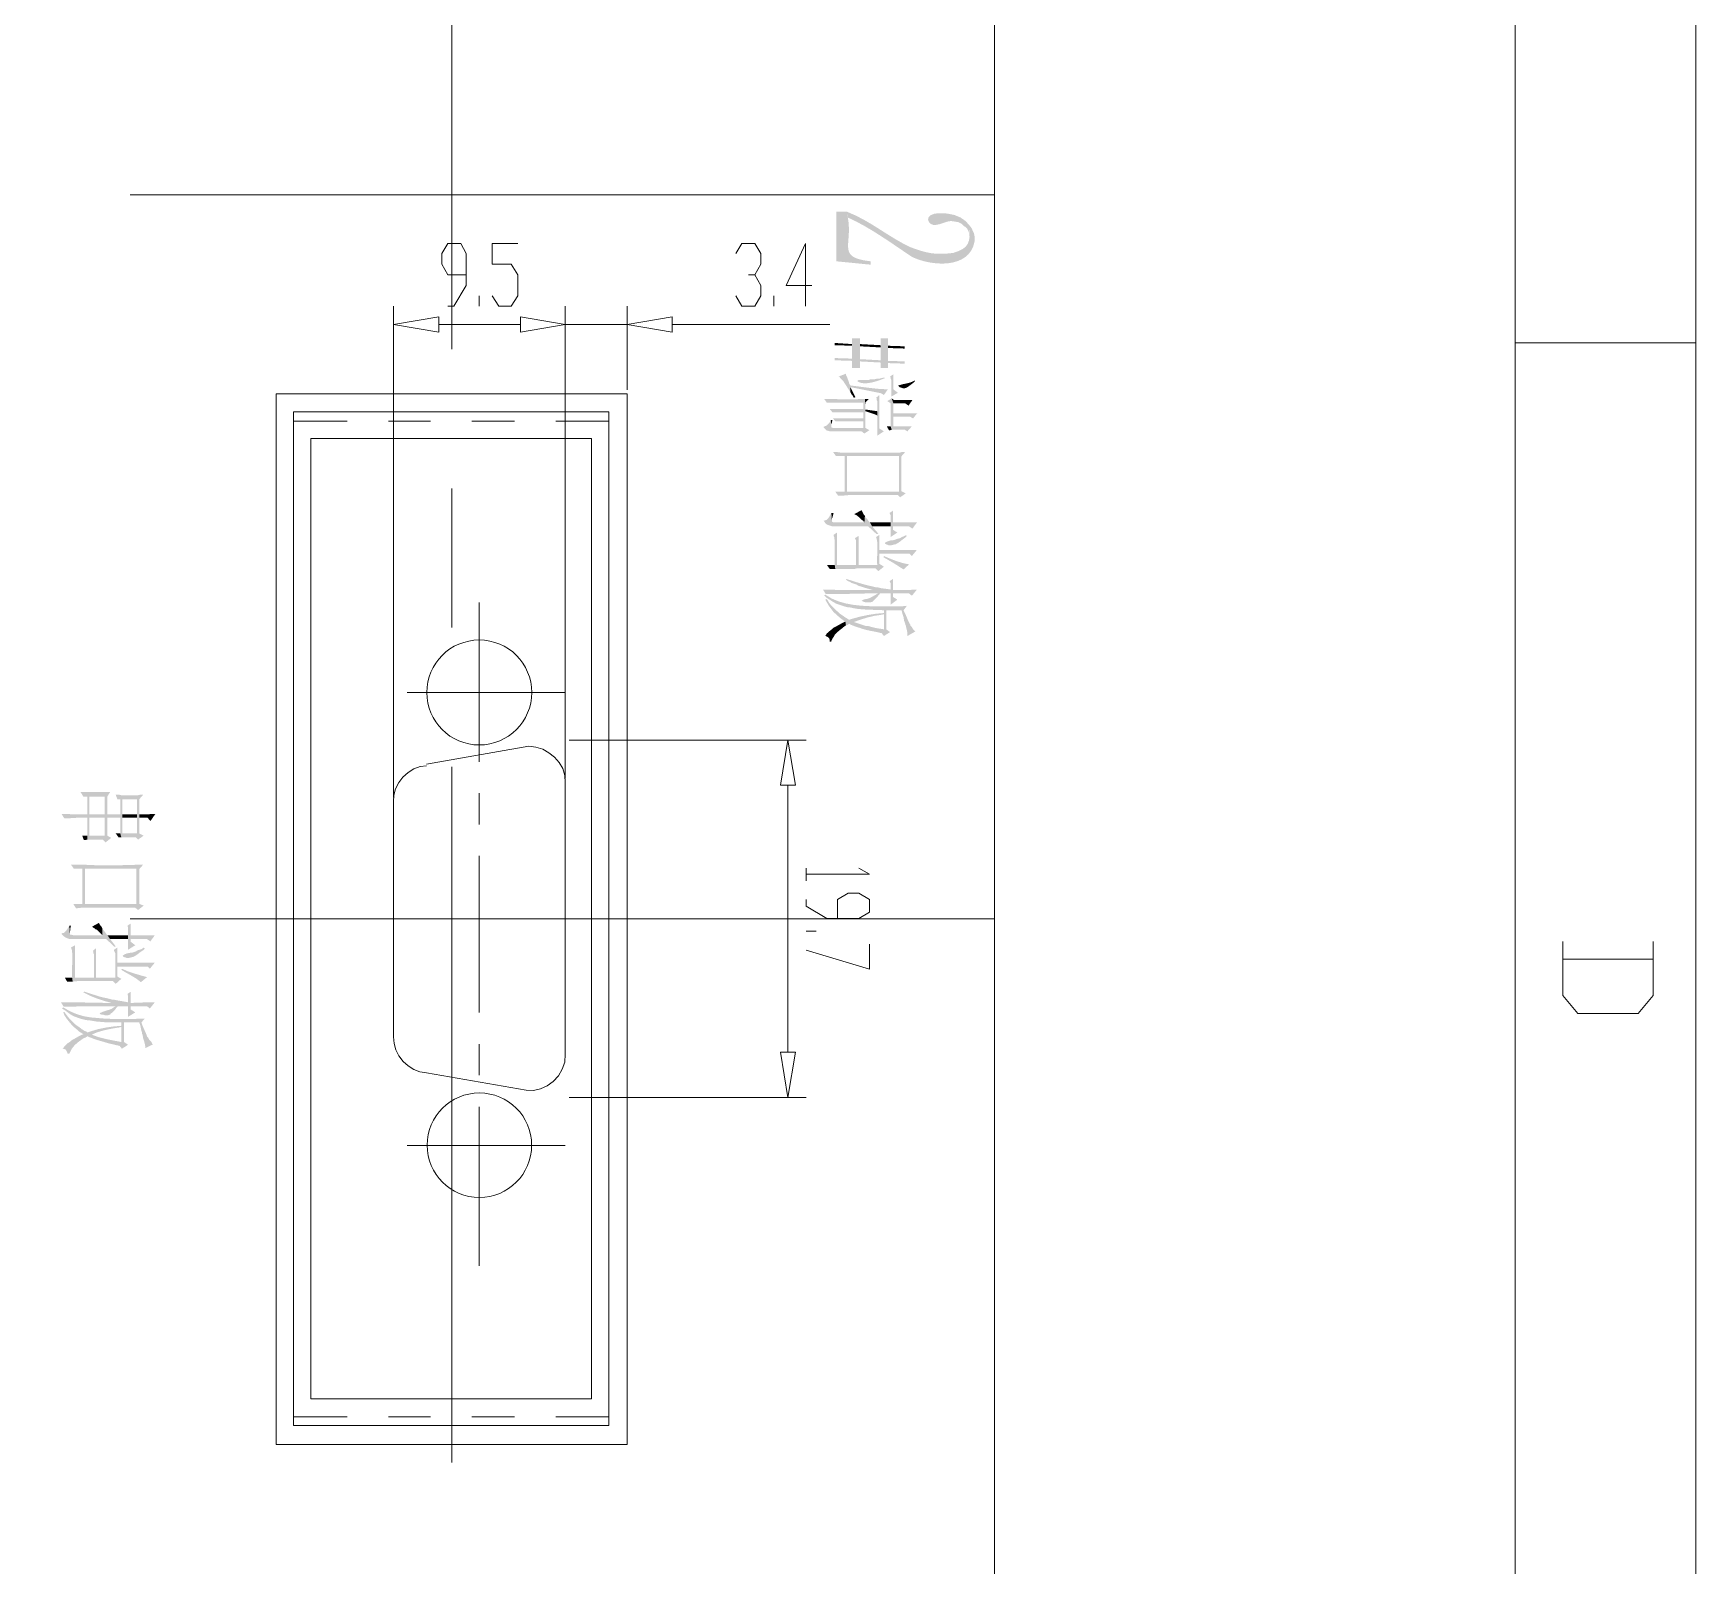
# Model space of a CAD drawing. Header units: millimetres. Extents: x 0 to 204, y 0 to 288.
# Drawn here: x 140.6 to 203.6, y 145.7 to 203.7 of the extents above; entities that cross this region are included whole.
import ezdxf

# ---------------------------------------------------------------- set-up
doc = ezdxf.new("R2010")
doc.units = ezdxf.units.MM

msp = doc.modelspace()

# ---------------------------------------------------------------- hatches: boundary and pattern name
h = msp.add_hatch(color=0)
h.dxf.hatch_style = 2
h.paths.add_polyline_path([(172.339, 194.923833), (172.339, 195.050833), (172.103017, 195.084419), (171.91405, 195.126903), (171.767142, 195.178783), (171.657334, 195.240556), (171.579669, 195.31272), (171.529189, 195.395774), (171.500936, 195.490213), (171.489952, 195.596536), (171.49128, 195.715242), (171.499961, 195.846826), (171.511038, 195.991788), (171.519552, 196.150624), (171.520547, 196.323832), (171.509064, 196.51191), (171.480145, 196.715356), (171.428833, 196.934667), (171.047833, 196.934667), (171.047833, 195.050833)])
h = msp.add_hatch(color=0)
h.dxf.hatch_style = 2
h.paths.add_polyline_path([(176.276, 195.918667), (176.276, 196.003333), (176.254833, 196.109167), (176.2125, 196.193833), (176.170167, 196.299667), (176.106667, 196.384333), (176.102113, 196.170792), (176.091536, 195.991179), (176.067258, 195.840894), (176.021603, 195.715334), (175.946893, 195.6099), (175.835452, 195.519989), (175.679602, 195.441001), (175.471667, 195.368333), (175.233484, 195.34412), (175.022669, 195.333838), (174.830838, 195.337762), (174.649606, 195.356162), (174.470591, 195.389314), (174.285407, 195.437489), (174.085672, 195.50096), (173.863, 195.58), (173.553433, 195.734488), (173.254558, 195.905272), (172.961784, 196.086326), (172.670523, 196.271621), (172.376186, 196.45513), (172.074185, 196.630826), (171.75993, 196.792681), (171.428833, 196.934667), (171.492333, 196.701833), (171.79665, 196.557096), (172.105406, 196.390402), (172.415998, 196.206949), (172.725821, 196.011932), (173.03227, 195.810549), (173.332742, 195.607996), (173.624631, 195.40947), (173.905333, 195.220167), (174.048845, 195.15636), (174.20663, 195.099465), (174.375761, 195.050843), (174.553314, 195.011857), (174.736364, 194.98387), (174.921984, 194.968244), (175.10725, 194.966343), (175.289236, 194.979528), (175.465017, 195.009163), (175.631667, 195.056611), (175.786261, 195.123233), (175.925874, 195.210394), (176.047579, 195.319454), (176.148452, 195.451778), (176.225568, 195.608728), (176.276, 195.791667)])
h = msp.add_hatch(color=0)
h.dxf.hatch_style = 2
h.paths.add_polyline_path([(176.106667, 196.384333), (175.943998, 196.570451), (175.746701, 196.708845), (175.523012, 196.801399), (175.281167, 196.85), (175.133, 196.871167), (174.900167, 196.871167), (174.752, 196.85), (174.646167, 196.807667), (174.625, 196.807667), (174.540333, 196.723), (174.519167, 196.638333), (174.540333, 196.553667), (174.616837, 196.467268), (174.712164, 196.429279), (174.821091, 196.428217), (174.938399, 196.452596), (175.058865, 196.490931), (175.177268, 196.531739), (175.288387, 196.563535), (175.387, 196.574833), (175.535167, 196.553667), (175.662167, 196.5325), (175.789167, 196.469), (175.873833, 196.384333), (175.916167, 196.363167), (176.000833, 196.2785), (176.043167, 196.193833), (176.0855, 196.088), (176.0855, 195.982167)])
h = msp.add_hatch(color=0)
h.dxf.hatch_style = 2
h.paths.add_polyline_path([(173.630167, 191.177333), (173.630167, 191.262), (172.995167, 191.283167), (172.995167, 192.129833), (172.72, 192.129833), (172.72, 191.304333), (171.936833, 191.346667), (171.936833, 192.129833), (171.6405, 192.129833), (171.6405, 191.367833), (170.984333, 191.389), (170.984333, 191.304333), (171.6405, 191.283167), (171.6405, 191.008), (171.936833, 191.008), (171.936833, 191.262), (172.72, 191.219667), (172.72, 191.008), (172.995167, 191.008), (172.995167, 191.1985)])
h = msp.add_hatch(color=0)
h.dxf.hatch_style = 2
h.paths.add_polyline_path([(171.6405, 191.918167), (170.984333, 191.9605), (170.984333, 191.875833), (171.6405, 191.854667), (171.6405, 191.367833)])
h = msp.add_hatch(color=0)
h.dxf.hatch_style = 2
h.paths.add_polyline_path([(172.72, 191.875833), (171.936833, 191.918167), (171.936833, 191.8335), (172.72, 191.791167), (172.72, 191.304333)])
h = msp.add_hatch(color=0)
h.dxf.hatch_style = 2
h.paths.add_polyline_path([(173.630167, 191.748833), (173.630167, 191.8335), (172.995167, 191.854667), (172.995167, 191.77)])
h = msp.add_hatch(color=0)
h.dxf.hatch_style = 2
h.paths.add_polyline_path([(172.995167, 190.203667), (172.643701, 190.222998), (172.285025, 190.260949), (171.926878, 190.307301), (171.577, 190.351833), (171.534667, 190.415333), (171.5135, 190.5), (171.492333, 190.5635), (171.471167, 190.605833), (171.45, 190.669333), (171.407667, 190.754), (171.407667, 190.796333), (171.1325, 190.6905), (171.174833, 190.669333), (171.196, 190.627), (171.323, 190.5), (171.344167, 190.457667), (171.577, 190.097833), (171.577, 190.288333), (172.741167, 190.0555), (172.847, 189.992)])
h = msp.add_hatch(color=0)
h.dxf.hatch_style = 2
h.paths.add_polyline_path([(173.376167, 190.076667), (173.206833, 190.203667), (173.206833, 190.775167), (173.079833, 190.6905), (173.101, 190.648167), (173.101, 190.605833), (173.122167, 190.5635), (173.122167, 189.9285)])
h = msp.add_hatch(color=0)
h.dxf.hatch_style = 2
h.paths.add_polyline_path([(171.7675, 189.907333), (171.577, 190.288333), (171.577, 190.097833), (171.619333, 190.013167), (171.661667, 189.970833), (171.682833, 189.9285), (171.704, 189.886167)])
h = msp.add_hatch(color=0)
h.dxf.hatch_style = 2
h.paths.add_polyline_path([(172.889333, 190.627), (172.868167, 190.648167), (172.825833, 190.648167), (172.6565, 190.605833), (172.571833, 190.605833), (172.487167, 190.584667), (172.339, 190.584667), (172.2755, 190.5635), (171.915667, 190.5635), (171.852167, 190.542333), (171.852167, 190.5), (171.957915, 190.454614), (172.077178, 190.435028), (172.205478, 190.436717), (172.338339, 190.455153), (172.471281, 190.48581), (172.59983, 190.52416), (172.719506, 190.565677), (172.825833, 190.605833)])
h = msp.add_hatch(color=0)
h.dxf.hatch_style = 2
h.paths.add_polyline_path([(174.032333, 190.521167), (174.011167, 190.542333), (173.864356, 190.469953), (173.709542, 190.428959), (173.552082, 190.397027), (173.397333, 190.351833), (173.397333, 190.330667), (173.439667, 190.288333), (173.566667, 190.246), (173.630167, 190.246), (173.693667, 190.267167), (173.714997, 190.274947), (173.747427, 190.294551), (173.787273, 190.322357), (173.830853, 190.354744), (173.874483, 190.38809), (173.914478, 190.418773), (173.947156, 190.443172), (173.968833, 190.457667)])
h = msp.add_hatch(color=0)
h.dxf.hatch_style = 2
h.paths.add_polyline_path([(172.296667, 188.6585), (172.1485, 188.743167), (172.1485, 189.378167), (172.127333, 189.843833), (171.722389, 189.827264), (171.350252, 189.827165), (170.980365, 189.8354), (170.582167, 189.843833), (170.688, 189.695667), (172.063833, 189.695667), (172.063833, 189.103), (172.106167, 188.5315)])
h = msp.add_hatch(color=0)
h.dxf.hatch_style = 2
h.paths.add_polyline_path([(172.063833, 189.335833), (172.063833, 189.462833), (170.793833, 189.462833), (170.899667, 189.335833)])
h = msp.add_hatch(color=0)
h.dxf.hatch_style = 2
h.paths.add_polyline_path([(172.2755, 189.843833), (172.127333, 189.843833), (172.1485, 189.378167), (172.1485, 189.716833)])
h = msp.add_hatch(color=0)
h.dxf.hatch_style = 2
h.paths.add_polyline_path([(172.593, 189.208833), (172.593, 189.378167), (172.1485, 189.441667), (172.1485, 189.716833), (172.1485, 189.378167), (172.251406, 189.343705), (172.363739, 189.306729), (172.474285, 189.268431), (172.571833, 189.23)])
h = msp.add_hatch(color=0)
h.dxf.hatch_style = 2
h.paths.add_polyline_path([(172.847, 188.616167), (172.677667, 188.722), (172.677667, 189.992), (172.550667, 189.886167), (172.571833, 189.865), (172.571833, 189.8015), (172.593, 189.759167), (172.593, 188.446833)])
h = msp.add_hatch(color=0)
h.dxf.hatch_style = 2
h.paths.add_polyline_path([(173.905333, 188.806667), (173.206833, 188.806667), (173.206833, 189.6745), (173.143333, 189.865), (172.974, 189.759167), (173.101, 189.6745), (173.101, 188.806667), (173.143333, 188.679667), (173.630167, 188.679667), (173.736, 188.616167)])
h = msp.add_hatch(color=0)
h.dxf.hatch_style = 2
h.paths.add_polyline_path([(173.9265, 189.8015), (173.587833, 189.8015), (173.228, 189.8015), (173.143333, 189.865), (173.206833, 189.6745), (173.651333, 189.6745), (173.778333, 189.589833)])
h = msp.add_hatch(color=0)
h.dxf.hatch_style = 2
h.paths.add_polyline_path([(172.106167, 188.5315), (172.063833, 189.103), (172.063833, 188.743167), (170.920833, 188.743167), (170.857333, 188.764333), (170.857333, 188.827833), (170.836167, 189.0395), (170.815, 189.018333), (170.793833, 188.954833), (170.666833, 188.827833), (170.603333, 188.806667), (170.561, 188.7855), (170.561, 188.764333), (170.688, 188.637333), (170.730333, 188.637333), (170.793833, 188.616167), (172.000333, 188.616167)])
h = msp.add_hatch(color=0)
h.dxf.hatch_style = 2
h.paths.add_polyline_path([(170.899667, 189.0395), (170.836167, 189.0395), (170.857333, 188.827833), (170.857333, 188.891333), (170.8785, 188.954833)])
h = msp.add_hatch(color=0)
h.dxf.hatch_style = 2
h.paths.add_polyline_path([(172.063833, 189.103), (170.920833, 189.103), (171.0055, 188.997167), (172.063833, 188.997167), (172.063833, 188.743167)])
h = msp.add_hatch(color=0)
h.dxf.hatch_style = 2
h.paths.add_polyline_path([(174.117, 189.314667), (174.074667, 189.2935), (173.736, 189.2935), (173.206833, 189.2935), (173.206833, 189.1665), (173.841833, 189.1665), (173.947667, 189.103)])
h = msp.add_hatch(color=0)
h.dxf.hatch_style = 2
h.paths.add_polyline_path([(173.143333, 188.679667), (173.101, 188.806667), (172.952833, 188.806667), (173.0375, 188.6585), (173.079833, 188.6585)])
h = msp.add_hatch(color=0)
h.dxf.hatch_style = 2
h.paths.add_polyline_path([(171.365333, 187.811833), (171.290642, 187.808662), (171.230495, 187.81008), (171.180352, 187.814624), (171.135675, 187.820829), (171.091924, 187.827233), (171.044559, 187.832372), (170.989042, 187.834782), (170.920833, 187.833), (171.026667, 187.684833), (171.365333, 187.684833), (171.365333, 186.330167)])
h = msp.add_hatch(color=0)
h.dxf.hatch_style = 2
h.paths.add_polyline_path([(173.651333, 187.833), (173.524333, 187.833), (173.460833, 187.811833), (173.4185, 186.330167), (171.45, 186.330167), (171.45, 187.684833), (171.428833, 187.811833), (171.365333, 187.811833), (171.365333, 186.330167), (171.0055, 186.330167), (171.111333, 186.182), (171.232744, 186.17985), (171.329085, 186.18491), (171.422384, 186.193807), (171.534667, 186.203167), (173.376167, 186.203167), (173.460833, 186.1185), (173.503167, 187.663667)])
h = msp.add_hatch(color=0)
h.dxf.hatch_style = 2
h.paths.add_polyline_path([(173.460833, 187.811833), (171.428833, 187.811833), (171.45, 187.684833), (173.4185, 187.684833), (173.4185, 186.330167)])
h = msp.add_hatch(color=0)
h.dxf.hatch_style = 2
h.paths.add_polyline_path([(173.6725, 186.266667), (173.503167, 186.351333), (173.503167, 187.663667), (173.460833, 186.1185)])
h = msp.add_hatch(color=0)
h.dxf.hatch_style = 2
h.paths.add_polyline_path([(172.635333, 184.742667), (172.4025, 185.017833), (172.317833, 185.166), (172.2755, 185.208333), (172.233167, 185.271833), (172.1485, 185.3565), (172.127333, 185.42), (172.106167, 185.166), (170.942, 185.166), (170.899667, 185.187167), (170.8785, 185.208333), (170.8785, 185.2295), (170.857333, 185.525833), (170.805227, 185.428682), (170.748457, 185.333878), (170.672042, 185.260969), (170.561, 185.2295), (170.582167, 185.208333), (170.6245, 185.144833), (170.666833, 185.1025), (170.709167, 185.081333), (170.899667, 185.017833), (172.254333, 185.017833), (172.571833, 184.7215)])
h = msp.add_hatch(color=0)
h.dxf.hatch_style = 2
h.paths.add_polyline_path([(170.942, 185.525833), (170.857333, 185.525833), (170.8785, 185.2295), (170.8785, 185.314167), (170.899667, 185.3565), (170.920833, 185.441167)])
h = msp.add_hatch(color=0)
h.dxf.hatch_style = 2
h.paths.add_polyline_path([(172.127333, 185.42), (172.085, 185.462333), (172.063833, 185.504667), (172.042667, 185.547), (172.0215, 185.589333), (172.000333, 185.631667), (171.725167, 185.4835), (171.809833, 185.441167), (171.852167, 185.398833), (171.8945, 185.377667), (172.000333, 185.271833), (172.063833, 185.2295), (172.106167, 185.166)])
h = msp.add_hatch(color=0)
h.dxf.hatch_style = 2
h.paths.add_polyline_path([(173.101, 185.017833), (173.101, 185.166), (172.317833, 185.166), (172.4025, 185.017833)])
h = msp.add_hatch(color=0)
h.dxf.hatch_style = 2
h.paths.add_polyline_path([(173.355, 184.785), (173.185667, 184.890833), (173.185667, 185.6105), (173.058667, 185.525833), (173.101, 185.441167), (173.101, 184.615667)])
h = msp.add_hatch(color=0)
h.dxf.hatch_style = 2
h.paths.add_polyline_path([(174.095833, 185.166), (173.185667, 185.166), (173.185667, 185.017833), (173.7995, 185.017833), (173.9265, 184.933167)])
h = msp.add_hatch(color=0)
h.dxf.hatch_style = 2
h.paths.add_polyline_path([(171.831, 183.430333), (171.788667, 183.557333), (171.069, 183.557333), (171.069, 184.785), (170.942, 184.700333), (170.942, 184.658), (170.963167, 184.615667), (170.963167, 184.552167), (170.984333, 184.509833), (170.984333, 183.557333), (171.0055, 183.409167), (171.746333, 183.409167)])
h = msp.add_hatch(color=0)
h.dxf.hatch_style = 2
h.paths.add_polyline_path([(172.635333, 183.3245), (172.593, 183.557333), (171.8945, 183.557333), (171.8945, 184.658), (171.746333, 184.573333), (171.7675, 184.531), (171.788667, 184.488667), (171.788667, 183.557333), (171.831, 183.430333), (172.5295, 183.430333)])
h = msp.add_hatch(color=0)
h.dxf.hatch_style = 2
h.paths.add_polyline_path([(172.847, 183.493833), (172.677667, 183.599667), (172.677667, 184.700333), (172.550667, 184.615667), (172.58634, 184.48033), (172.600904, 184.327651), (172.60133, 184.162578), (172.594588, 183.990059), (172.587646, 183.815044), (172.587477, 183.64248), (172.601049, 183.477315), (172.635333, 183.3245)])
h = msp.add_hatch(color=0)
h.dxf.hatch_style = 2
h.paths.add_polyline_path([(173.714833, 184.658), (173.693667, 184.679167), (173.6725, 184.679167), (173.587833, 184.636833), (173.524333, 184.615667), (173.460833, 184.573333), (173.376167, 184.552167), (173.312667, 184.531), (173.238089, 184.505011), (173.188131, 184.492751), (173.153576, 184.488801), (173.125209, 184.487741), (173.093817, 184.48415), (173.050183, 184.47261), (172.985094, 184.4477), (172.889333, 184.404), (172.889333, 184.361667), (172.96766, 184.327275), (173.020782, 184.306071), (173.057292, 184.295996), (173.085786, 184.294992), (173.11486, 184.300999), (173.153106, 184.311958), (173.209122, 184.325811), (173.2915, 184.3405), (173.383343, 184.392243), (173.478296, 184.460753), (173.569809, 184.532637), (173.651333, 184.5945)])
h = msp.add_hatch(color=0)
h.dxf.hatch_style = 2
h.paths.add_polyline_path([(174.095833, 184.128833), (172.677667, 184.128833), (172.677667, 183.980667), (173.820667, 183.980667), (173.905333, 183.896)])
h = msp.add_hatch(color=0)
h.dxf.hatch_style = 2
h.paths.add_polyline_path([(173.7995, 183.5785), (173.562268, 183.628705), (173.315048, 183.706029), (173.071929, 183.798964), (172.847, 183.896), (172.825833, 183.853667), (173.213448, 183.629168), (173.587833, 183.388)])
h = msp.add_hatch(color=0)
h.dxf.hatch_style = 2
h.paths.add_polyline_path([(171.0055, 183.409167), (170.984333, 183.557333), (170.688, 183.557333), (170.793833, 183.409167), (170.942, 183.409167)])
h = msp.add_hatch(color=0)
h.dxf.hatch_style = 2
h.paths.add_polyline_path([(172.614167, 182.710667), (172.550667, 182.710667), (172.466, 182.731833), (172.444833, 182.604833), (171.491143, 182.606289), (170.539833, 182.626), (170.645667, 182.456667), (171.14176, 182.456055), (171.630446, 182.466853), (172.118867, 182.47785), (172.614167, 182.477833)])
h = msp.add_hatch(color=0)
h.dxf.hatch_style = 2
h.paths.add_polyline_path([(172.466, 182.731833), (172.20021, 182.793514), (171.943845, 182.864654), (171.689266, 182.943467), (171.428833, 183.028167), (171.407667, 182.985833), (171.428833, 182.985833), (171.492333, 182.9435), (171.555833, 182.922333), (171.619333, 182.88), (171.809833, 182.8165), (171.873333, 182.774167), (172.157628, 182.684737), (172.444833, 182.604833)])
h = msp.add_hatch(color=0)
h.dxf.hatch_style = 2
h.paths.add_polyline_path([(173.101, 182.477833), (173.101, 182.626), (172.97944, 182.647564), (172.856922, 182.662248), (172.734734, 182.679975), (172.614167, 182.710667), (172.614167, 182.477833), (172.533981, 182.4292), (172.46428, 182.389595), (172.395439, 182.351776), (172.317833, 182.3085), (172.237516, 182.280107), (172.153659, 182.265241), (172.072515, 182.245546), (172.000333, 182.202667), (172.094575, 182.158498), (172.195728, 182.137182), (172.299726, 182.138026), (172.4025, 182.160333), (172.42827, 182.182209), (172.465917, 182.218128), (172.511114, 182.263614), (172.55953, 182.314189), (172.606839, 182.365375), (172.648711, 182.412696), (172.680819, 182.451675), (172.698833, 182.477833)])
h = msp.add_hatch(color=0)
h.dxf.hatch_style = 2
h.paths.add_polyline_path([(173.355, 182.245), (173.185667, 182.350833), (173.185667, 183.028167), (173.058667, 182.9435), (173.101, 182.858833), (173.101, 182.0545)])
h = msp.add_hatch(color=0)
h.dxf.hatch_style = 2
h.paths.add_polyline_path([(174.095833, 182.626), (173.642205, 182.606024), (173.185667, 182.604833), (173.185667, 182.477833), (173.7995, 182.477833), (173.905333, 182.393167)])
h = msp.add_hatch(color=0)
h.dxf.hatch_style = 2
h.paths.add_polyline_path([(173.079833, 181.017333), (172.931667, 181.123167), (172.931667, 181.842833), (172.847, 181.991), (172.568319, 181.992259), (172.279469, 181.998689), (171.985657, 182.015464), (171.692094, 182.047753), (171.403987, 182.10073), (171.126547, 182.179565), (170.864981, 182.289431), (170.6245, 182.4355), (170.582167, 182.393167), (170.6245, 182.372), (170.688, 182.3085), (170.7515, 182.266167), (170.793833, 182.245), (170.920833, 182.160333), (170.963167, 182.139167), (171.026667, 182.096833), (171.082436, 182.078747), (171.149963, 182.055525), (171.225228, 182.029675), (171.304215, 182.0037), (171.382903, 181.980107), (171.457276, 181.9614), (171.523314, 181.950085), (171.577, 181.948667), (171.714769, 181.916627), (171.867612, 181.893832), (172.030988, 181.878345), (172.200358, 181.868233), (172.371184, 181.861561), (172.538926, 181.856393), (172.699044, 181.850796), (172.847, 181.842833), (172.847, 180.869167)])
h = msp.add_hatch(color=0)
h.dxf.hatch_style = 2
h.paths.add_polyline_path([(172.847, 180.869167), (172.847, 181.123167), (172.537173, 181.17013), (172.233167, 181.250167), (172.1485, 181.250167), (171.704, 181.398333), (171.661667, 181.525333), (171.534667, 181.483), (171.492333, 181.504167), (171.428833, 181.5465), (171.3865, 181.567667), (171.32171, 181.617474), (171.249975, 181.665827), (171.183002, 181.712724), (171.1325, 181.758167), (171.009221, 181.868647), (170.883924, 181.990339), (170.77179, 182.122944), (170.688, 182.266167), (170.6245, 182.245), (170.760496, 182.014945), (170.920833, 181.8005), (170.958466, 181.761701), (171.012346, 181.710112), (171.077289, 181.650866), (171.14811, 181.589098), (171.219626, 181.529943), (171.286653, 181.478535), (171.344005, 181.440009), (171.3865, 181.4195), (171.407667, 181.271333), (171.471167, 181.2925), (171.534667, 181.334833), (171.572601, 181.308214), (171.627205, 181.281354), (171.693417, 181.254776), (171.766177, 181.229), (171.840426, 181.204547), (171.911103, 181.181937), (171.973147, 181.161692), (172.0215, 181.144333), (172.206758, 181.091185), (172.388345, 181.05464), (172.571718, 181.020608), (172.762333, 180.975)])
h = msp.add_hatch(color=0)
h.dxf.hatch_style = 2
h.paths.add_polyline_path([(173.714833, 182.012167), (173.519157, 181.99105), (173.289516, 181.988751), (173.055574, 181.992869), (172.847, 181.991), (172.931667, 181.842833), (173.524333, 181.842833), (173.524333, 181.8005), (173.5455, 181.715833), (173.587833, 181.588833), (173.587833, 181.5465), (173.587833, 181.842833)])
h = msp.add_hatch(color=0)
h.dxf.hatch_style = 2
h.paths.add_polyline_path([(171.407667, 181.271333), (171.3865, 181.4195), (171.278054, 181.365707), (171.159752, 181.299247), (171.043699, 181.234705), (170.942, 181.186667), (170.857763, 181.109326), (170.767904, 181.041014), (170.685718, 180.966153), (170.6245, 180.869167), (170.645667, 180.869167), (170.688, 180.848), (170.730333, 180.826833), (170.772667, 180.7845), (170.793833, 180.721), (170.793833, 180.6575), (170.857333, 180.6575), (170.857333, 180.678667), (170.920833, 180.805667), (170.963167, 180.869167), (170.984333, 180.9115), (171.026667, 180.953833), (171.106389, 181.035127), (171.184491, 181.09909), (171.263055, 181.159216), (171.344167, 181.229)])
h = msp.add_hatch(color=0)
h.dxf.hatch_style = 2
h.paths.add_polyline_path([(172.847, 181.694667), (172.847, 181.737), (172.564508, 181.714593), (172.250232, 181.666224), (171.938007, 181.600326), (171.661667, 181.525333), (171.704, 181.398333), (171.963027, 181.489152), (172.226288, 181.570313), (172.492988, 181.634276), (172.762333, 181.6735)])
h = msp.add_hatch(color=0)
h.dxf.hatch_style = 2
h.paths.add_polyline_path([(174.032333, 181.0385), (173.968833, 181.102), (173.9265, 181.1655), (173.905333, 181.207833), (173.841833, 181.271333), (173.841833, 181.313667), (173.820667, 181.334833), (173.761565, 181.45717), (173.703192, 181.594919), (173.645347, 181.729625), (173.587833, 181.842833), (173.587833, 181.5465), (173.609, 181.483), (173.609, 181.440667), (173.630167, 181.398333), (173.651333, 181.334833), (173.651333, 181.2925), (173.6725, 181.271333), (173.694229, 181.17486), (173.718538, 181.080304), (173.735702, 180.980722), (173.736, 180.869167)])
h = msp.add_hatch(color=0)
h.dxf.hatch_style = 2
h.paths.add_polyline_path([(143.383, 173.058667), (143.340667, 174.117), (143.340667, 173.312667), (142.769167, 173.312667), (142.769167, 173.99), (142.748, 174.963667), (142.4305, 174.963667), (142.536333, 174.794333), (142.6845, 174.794333), (142.6845, 173.1645), (143.277167, 173.1645)])
h = msp.add_hatch(color=0)
h.dxf.hatch_style = 2
h.paths.add_polyline_path([(143.594667, 173.228), (143.4465, 173.312667), (143.4465, 173.99), (143.383, 174.963667), (142.748, 174.963667), (142.769167, 173.99), (142.769167, 174.794333), (143.340667, 174.794333), (143.340667, 174.117), (143.383, 173.058667)])
h = msp.add_hatch(color=0)
h.dxf.hatch_style = 2
h.paths.add_polyline_path([(143.340667, 174.117), (142.769167, 174.117), (142.769167, 174.794333), (142.769167, 173.99), (143.340667, 173.99), (143.340667, 173.312667)])
h = msp.add_hatch(color=0)
h.dxf.hatch_style = 2
h.paths.add_polyline_path([(143.552333, 174.963667), (143.383, 174.963667), (143.4465, 173.99), (143.4465, 174.794333)])
h = msp.add_hatch(color=0)
h.dxf.hatch_style = 2
h.paths.add_polyline_path([(143.933333, 173.99), (143.933333, 174.117), (143.4465, 174.117), (143.4465, 174.794333), (143.4465, 173.99)])
h = msp.add_hatch(color=0)
h.dxf.hatch_style = 2
h.paths.add_polyline_path([(144.801167, 174.857833), (144.674167, 174.857833), (144.5895, 174.836667), (144.568333, 173.397333), (144.018, 173.397333), (144.018, 173.99), (143.996833, 174.836667), (143.912167, 174.857833), (143.764, 174.857833), (143.8275, 174.6885), (143.933333, 174.6885), (143.933333, 173.397333), (143.975667, 173.249167), (144.526, 173.249167), (144.610667, 173.1645), (144.653, 174.6885)])
h = msp.add_hatch(color=0)
h.dxf.hatch_style = 2
h.paths.add_polyline_path([(144.5895, 174.836667), (143.996833, 174.836667), (144.018, 173.99), (144.018, 174.6885), (144.568333, 174.6885), (144.568333, 173.397333)])
h = msp.add_hatch(color=0)
h.dxf.hatch_style = 2
h.paths.add_polyline_path([(144.568333, 173.99), (144.568333, 174.117), (144.018, 174.117), (144.018, 174.6885), (144.018, 173.99)])
h = msp.add_hatch(color=0)
h.dxf.hatch_style = 2
h.paths.add_polyline_path([(144.822333, 173.312667), (144.653, 173.397333), (144.653, 174.6885), (144.610667, 173.1645)])
h = msp.add_hatch(color=0)
h.dxf.hatch_style = 2
h.paths.add_polyline_path([(142.6845, 173.99), (142.6845, 174.117), (142.43265, 174.114156), (142.193169, 174.119646), (141.955937, 174.129105), (141.710833, 174.138167), (141.816667, 173.968833), (142.00505, 173.97095), (142.180998, 173.982592), (142.359989, 173.992646), (142.5575, 173.99)])
h = msp.add_hatch(color=0)
h.dxf.hatch_style = 2
h.paths.add_polyline_path([(145.266833, 174.138167), (145.112978, 174.12975), (144.965738, 174.119778), (144.815586, 174.113709), (144.653, 174.117), (144.653, 173.99), (144.9705, 173.99), (145.076333, 173.863)])
h = msp.add_hatch(color=0)
h.dxf.hatch_style = 2
h.paths.add_polyline_path([(142.6845, 173.1645), (142.6845, 173.312667), (142.494, 173.312667), (142.5575, 173.143333), (142.621, 173.143333)])
h = msp.add_hatch(color=0)
h.dxf.hatch_style = 2
h.paths.add_polyline_path([(143.975667, 173.249167), (143.933333, 173.397333), (143.764, 173.397333), (143.869833, 173.249167), (143.912167, 173.249167)])
h = msp.add_hatch(color=0)
h.dxf.hatch_style = 2
h.paths.add_polyline_path([(142.515167, 172.212), (142.070667, 172.212), (142.1765, 172.063833), (142.494, 172.063833), (142.494, 170.730333)])
h = msp.add_hatch(color=0)
h.dxf.hatch_style = 2
h.paths.add_polyline_path([(144.801167, 172.212), (144.610667, 172.212), (144.547167, 170.730333), (142.599833, 170.730333), (142.599833, 172.063833), (142.578667, 172.212), (142.515167, 172.212), (142.494, 170.730333), (142.155333, 170.730333), (142.261167, 170.561), (142.373615, 170.575073), (142.45881, 170.582034), (142.545726, 170.583771), (142.663333, 170.582167), (144.504833, 170.582167), (144.610667, 170.4975), (144.653, 172.042667)])
h = msp.add_hatch(color=0)
h.dxf.hatch_style = 2
h.paths.add_polyline_path([(144.610667, 172.212), (144.110158, 172.197018), (143.592682, 172.187658), (143.076199, 172.19047), (142.578667, 172.212), (142.599833, 172.063833), (144.547167, 172.063833), (144.547167, 170.730333)])
h = msp.add_hatch(color=0)
h.dxf.hatch_style = 2
h.paths.add_polyline_path([(144.822333, 170.666833), (144.653, 170.730333), (144.653, 172.042667), (144.610667, 170.4975)])
h = msp.add_hatch(color=0)
h.dxf.hatch_style = 2
h.paths.add_polyline_path([(143.256, 169.799), (143.234829, 169.845093), (143.218198, 169.87439), (143.204592, 169.892483), (143.1925, 169.904966), (143.180408, 169.917432), (143.166802, 169.935475), (143.150171, 169.964689), (143.129, 170.010667), (142.853833, 169.8625), (142.875, 169.8625), (142.896167, 169.841333), (142.9385, 169.820167), (142.980833, 169.777833), (143.044333, 169.756667), (143.256, 169.545)])
h = msp.add_hatch(color=0)
h.dxf.hatch_style = 2
h.paths.add_polyline_path([(144.504833, 169.164), (144.3355, 169.291), (144.3355, 169.9895), (144.2085, 169.904833), (144.229667, 169.820167), (144.229667, 168.994667)])
h = msp.add_hatch(color=0)
h.dxf.hatch_style = 2
h.paths.add_polyline_path([(143.764, 169.121667), (143.505767, 169.458217), (143.256, 169.799), (143.256, 169.545), (142.155333, 169.545), (142.070667, 169.566167), (142.028333, 169.566167), (142.028333, 169.6085), (142.007167, 169.904833), (141.986, 169.8625), (141.901333, 169.7355), (141.7955, 169.629667), (141.753167, 169.629667), (141.710833, 169.6085), (141.710833, 169.587333), (141.7955, 169.502667), (141.859, 169.460333), (141.901333, 169.439167), (142.028333, 169.396833), (143.404167, 169.396833), (143.721667, 169.1005)])
h = msp.add_hatch(color=0)
h.dxf.hatch_style = 2
h.paths.add_polyline_path([(142.070667, 169.904833), (142.007167, 169.904833), (142.028333, 169.6085), (142.028333, 169.693167), (142.0495, 169.7355), (142.0495, 169.820167)])
h = msp.add_hatch(color=0)
h.dxf.hatch_style = 2
h.paths.add_polyline_path([(144.229667, 169.396833), (144.229667, 169.545), (143.4465, 169.545), (143.552333, 169.396833)])
h = msp.add_hatch(color=0)
h.dxf.hatch_style = 2
h.paths.add_polyline_path([(145.245667, 169.545), (144.3355, 169.545), (144.3355, 169.396833), (144.949333, 169.396833), (145.076333, 169.312167)])
h = msp.add_hatch(color=0)
h.dxf.hatch_style = 2
h.paths.add_polyline_path([(142.980833, 167.809333), (142.9385, 167.936333), (142.218833, 167.936333), (142.218833, 169.164), (142.070667, 169.079333), (142.105778, 168.972936), (142.121169, 168.82783), (142.122819, 168.655514), (142.116704, 168.467484), (142.108804, 168.275238), (142.105096, 168.090271), (142.111557, 167.924082), (142.134167, 167.788167), (142.31868, 167.807051), (142.501673, 167.810921), (142.686121, 167.808705), (142.875, 167.809333)])
h = msp.add_hatch(color=0)
h.dxf.hatch_style = 2
h.paths.add_polyline_path([(143.764, 167.7035), (143.742833, 167.936333), (143.023167, 167.936333), (143.023167, 169.058167), (142.896167, 168.952333), (142.917333, 168.931167), (142.917333, 168.867667), (142.9385, 168.825333), (142.9385, 167.936333), (142.980833, 167.809333), (143.658167, 167.809333)])
h = msp.add_hatch(color=0)
h.dxf.hatch_style = 2
h.paths.add_polyline_path([(143.975667, 167.894), (143.8275, 167.978667), (143.8275, 169.079333), (143.7005, 168.994667), (143.7005, 168.952333), (143.742833, 168.867667), (143.742833, 167.936333), (143.764, 167.7035)])
h = msp.add_hatch(color=0)
h.dxf.hatch_style = 2
h.paths.add_polyline_path([(144.864667, 169.037), (144.822333, 169.079333), (144.801167, 169.058167), (144.737667, 169.015833), (144.674167, 168.994667), (144.5895, 168.9735), (144.526, 168.931167), (144.399, 168.888833), (144.297648, 168.877423), (144.196726, 168.857083), (144.101691, 168.820868), (144.018, 168.761833), (144.039167, 168.761833), (144.060333, 168.7195), (144.145, 168.698333), (144.187333, 168.677167), (144.250833, 168.677167), (144.314333, 168.698333), (144.399, 168.7195), (144.420167, 168.7195), (144.520824, 168.774368), (144.61318, 168.841737), (144.70428, 168.911488), (144.801167, 168.9735)])
h = msp.add_hatch(color=0)
h.dxf.hatch_style = 2
h.paths.add_polyline_path([(145.245667, 168.507833), (143.8275, 168.507833), (143.8275, 168.359667), (144.9705, 168.359667), (145.055167, 168.275)])
h = msp.add_hatch(color=0)
h.dxf.hatch_style = 2
h.paths.add_polyline_path([(144.949333, 167.9575), (144.706743, 168.025018), (144.46541, 168.094951), (144.227914, 168.175533), (143.996833, 168.275), (143.975667, 168.232667), (144.154128, 168.128504), (144.360635, 168.012136), (144.559867, 167.889618), (144.7165, 167.767)])
h = msp.add_hatch(color=0)
h.dxf.hatch_style = 2
h.paths.add_polyline_path([(142.134167, 167.788167), (142.113, 167.936333), (141.837833, 167.936333), (141.9225, 167.788167), (142.091833, 167.788167)])
h = msp.add_hatch(color=0)
h.dxf.hatch_style = 2
h.paths.add_polyline_path([(143.764, 167.089667), (143.679333, 167.110833), (143.615833, 167.110833), (143.594667, 166.983833), (143.116234, 166.985553), (142.644019, 166.996798), (142.170878, 167.006852), (141.689667, 167.005), (141.7955, 166.835667), (142.777898, 166.857627), (143.764, 166.856833)])
h = msp.add_hatch(color=0)
h.dxf.hatch_style = 2
h.paths.add_polyline_path([(144.229667, 165.396333), (144.0815, 165.502167), (144.0815, 166.243), (143.996833, 166.37), (143.401521, 166.382568), (142.8115, 166.4335), (142.537425, 166.481919), (142.270692, 166.56341), (142.015071, 166.675197), (141.774333, 166.8145), (141.732, 166.772167), (141.842976, 166.700514), (141.944857, 166.623603), (142.051435, 166.54689), (142.1765, 166.475833), (142.230113, 166.45562), (142.297167, 166.4314), (142.373108, 166.405419), (142.453386, 166.379922), (142.53345, 166.357153), (142.608746, 166.339358), (142.674725, 166.328781), (142.726833, 166.327667), (143.033485, 166.278421), (143.346223, 166.251996), (143.661474, 166.242239), (143.975667, 166.243), (143.975667, 165.502167), (143.996833, 165.248167)])
h = msp.add_hatch(color=0)
h.dxf.hatch_style = 2
h.paths.add_polyline_path([(143.615833, 167.110833), (143.465368, 167.151496), (143.329951, 167.179228), (143.1946, 167.209804), (143.044333, 167.259), (142.980833, 167.280167), (142.896167, 167.301333), (142.578667, 167.407167), (142.536333, 167.386), (142.784446, 167.256883), (143.050154, 167.148933), (143.323535, 167.058975), (143.594667, 166.983833)])
h = msp.add_hatch(color=0)
h.dxf.hatch_style = 2
h.paths.add_polyline_path([(144.229667, 166.856833), (144.229667, 167.005), (144.121138, 167.026911), (143.999082, 167.047466), (143.875902, 167.067954), (143.764, 167.089667), (143.764, 166.856833), (143.716179, 166.831237), (143.681136, 166.809423), (143.654022, 166.790512), (143.629989, 166.773622), (143.604185, 166.757873), (143.571764, 166.742385), (143.527874, 166.726276), (143.467667, 166.708667), (143.277167, 166.645167), (143.234833, 166.624), (143.171333, 166.602833), (143.150167, 166.581667), (143.171333, 166.5605), (143.234833, 166.539333), (143.277167, 166.539333), (143.340667, 166.518167), (143.488833, 166.518167), (143.552333, 166.539333), (143.5735, 166.581667), (143.615833, 166.602833), (143.742833, 166.729833), (143.785167, 166.793333), (143.848667, 166.856833)])
h = msp.add_hatch(color=0)
h.dxf.hatch_style = 2
h.paths.add_polyline_path([(144.504833, 166.624), (144.3355, 166.729833), (144.3355, 167.407167), (144.2085, 167.3225), (144.229667, 167.237833), (144.229667, 166.454667)])
h = msp.add_hatch(color=0)
h.dxf.hatch_style = 2
h.paths.add_polyline_path([(145.245667, 167.005), (145.00865, 167.007249), (144.786218, 166.997592), (144.565969, 166.986347), (144.3355, 166.983833), (144.3355, 166.856833), (144.949333, 166.856833), (145.055167, 166.772167)])
h = msp.add_hatch(color=0)
h.dxf.hatch_style = 2
h.paths.add_polyline_path([(143.996833, 165.248167), (143.975667, 165.502167), (143.698879, 165.554587), (143.407871, 165.613556), (143.120302, 165.685622), (142.853833, 165.777333), (142.8115, 165.904333), (142.6845, 165.862), (142.642167, 165.904333), (142.578667, 165.9255), (142.515167, 165.967833), (142.472833, 165.989), (142.422331, 166.034442), (142.355358, 166.08134), (142.283623, 166.129692), (142.218833, 166.1795), (142.097257, 166.298596), (142.002669, 166.399104), (141.915621, 166.506227), (141.816667, 166.645167), (141.774333, 166.624), (141.829052, 166.503565), (141.911255, 166.379922), (142.004372, 166.261901), (142.091833, 166.158333), (142.15401, 166.09361), (142.209044, 166.044827), (142.26368, 165.999881), (142.324667, 165.946667), (142.367, 165.904333), (142.4305, 165.862), (142.472833, 165.840833), (142.536333, 165.7985), (142.5575, 165.650333), (142.621, 165.6715), (142.6845, 165.713833), (142.705667, 165.713833), (142.748, 165.692667), (142.8115, 165.6715), (142.876604, 165.643851), (142.958211, 165.612763), (143.040546, 165.584584), (143.107833, 165.565667), (143.50709, 165.44925), (143.912167, 165.354)])
h = msp.add_hatch(color=0)
h.dxf.hatch_style = 2
h.paths.add_polyline_path([(144.864667, 166.391167), (144.646319, 166.384287), (144.435777, 166.374233), (144.222721, 166.367354), (143.996833, 166.37), (144.0815, 166.243), (144.653, 166.243), (144.68766, 166.146311), (144.705652, 166.075651), (144.718484, 166.00929), (144.737667, 165.9255), (144.737667, 166.243)])
h = msp.add_hatch(color=0)
h.dxf.hatch_style = 2
h.paths.add_polyline_path([(145.182167, 165.4175), (145.139833, 165.438667), (145.118667, 165.502167), (145.034, 165.586833), (145.012833, 165.629167), (144.991667, 165.6715), (144.949333, 165.713833), (144.936997, 165.756973), (144.913085, 165.817649), (144.881368, 165.890381), (144.845617, 165.969685), (144.8096, 166.050082), (144.77709, 166.126087), (144.751855, 166.192221), (144.737667, 166.243), (144.737667, 165.9255), (144.758833, 165.862), (144.758833, 165.819667), (144.78, 165.777333), (144.78, 165.735), (144.801167, 165.692667), (144.801167, 165.650333), (144.828386, 165.563914), (144.858052, 165.459569), (144.880442, 165.355356), (144.885833, 165.269333)])
h = msp.add_hatch(color=0)
h.dxf.hatch_style = 2
h.paths.add_polyline_path([(142.5575, 165.650333), (142.536333, 165.7985), (142.426151, 165.750263), (142.313422, 165.690153), (142.201024, 165.626008), (142.091833, 165.565667), (142.0495, 165.523333), (141.986, 165.481), (141.943667, 165.459833), (141.816667, 165.332833), (141.7955, 165.2905), (141.753167, 165.269333), (141.774333, 165.248167), (141.837833, 165.227), (141.880167, 165.205833), (141.9225, 165.121167), (141.943667, 165.057667), (142.007167, 165.057667), (142.090329, 165.231713), (142.201768, 165.374505), (142.337615, 165.496462), (142.494, 165.608)])
h = msp.add_hatch(color=0)
h.dxf.hatch_style = 2
h.paths.add_polyline_path([(143.975667, 166.073667), (143.975667, 166.116), (143.690628, 166.091708), (143.386572, 166.048399), (143.086022, 165.985974), (142.8115, 165.904333), (142.853833, 165.777333), (142.958447, 165.828615), (143.08068, 165.874849), (143.2153, 165.916147), (143.357071, 165.95262), (143.50076, 165.98438), (143.641134, 166.011539), (143.772959, 166.034209), (143.891, 166.0525)])

# ---------------------------------------------------------------- linework, layer by layer
at = {"color": 0, "lineweight": 0}
for points in [[(203.581, 287.930167), (203.581, 0)], [(196.744167, 281.093333), (196.744167, 6.836833)], [(53.6575, 33.02), (177.038, 33.02), (177.038, 252.4125)], [(156.485167, 218.059), (156.485167, 191.727667)], [(177.038, 197.569667), (144.314333, 197.569667)], [(156.337, 193.3575), (156.569833, 193.3575), (157.0355, 194.140667), (157.0355, 195.347167), (156.823833, 195.728167), (156.337, 195.728167), (156.104167, 195.347167), (156.104167, 194.945), (156.337, 194.542833), (157.0355, 194.542833)], [(158.009167, 193.7385), (158.263167, 193.3575), (158.728833, 193.3575), (158.982833, 193.7385), (158.982833, 194.542833), (158.728833, 194.945), (158.009167, 194.945), (158.009167, 195.728167), (158.982833, 195.728167)], [(167.237833, 195.347167), (167.470667, 195.728167), (167.9575, 195.728167), (168.190333, 195.347167), (168.190333, 194.945), (167.9575, 194.542833), (167.724667, 194.542833)], [(170.1165, 194.140667), (169.142833, 194.140667), (169.883667, 195.728167), (169.883667, 193.3575)], [(167.9575, 194.542833), (168.190333, 194.140667), (168.190333, 193.7385), (167.9575, 193.3575), (167.470667, 193.3575), (167.237833, 193.7385)], [(154.283833, 174.752), (154.283833, 193.3575)], [(157.522333, 193.3575), (157.522333, 193.7385)], [(160.782, 175.471667), (160.782, 193.3575)], [(160.782, 175.471667), (160.782, 193.3575)], [(163.1315, 190.1825), (163.1315, 193.3575)], [(168.677167, 193.3575), (168.677167, 193.7385)], [(159.088667, 192.659), (155.998333, 192.659)], [(159.088667, 192.659), (157.353, 192.659)], [(160.782, 192.659), (163.1315, 192.659)], [(164.824833, 192.659), (170.793833, 192.659)], [(196.744167, 191.9605), (203.581, 191.9605)], [(149.838833, 190.034333), (163.1315, 190.034333)], [(149.838833, 150.262167), (149.838833, 190.034333)], [(163.1315, 190.034333), (163.1315, 150.262167)], [(162.433, 189.357), (150.495, 189.357)], [(150.495, 189.357), (150.495, 150.981833)], [(152.527, 188.997167), (150.495, 188.997167)], [(155.680833, 188.997167), (154.093333, 188.997167)], [(158.855833, 188.997167), (157.247167, 188.997167)], [(162.433, 188.997167), (160.422167, 188.997167)], [(162.433, 150.981833), (162.433, 189.357)], [(161.776833, 188.341), (151.151167, 188.341)], [(151.151167, 188.341), (151.151167, 151.997833)], [(161.776833, 151.997833), (161.776833, 188.341)], [(156.485167, 186.457167), (156.485167, 181.186667)], [(157.522333, 182.139167), (157.522333, 176.106667)], [(160.782, 178.731333), (154.791833, 178.731333)], [(160.930167, 176.932167), (169.904833, 176.932167)], [(159.406167, 176.699333), (155.532667, 176.022)], [(160.782, 175.3235), (160.763642, 175.594841), (160.684352, 175.848979), (160.55265, 176.080322), (160.377055, 176.283276), (160.166089, 176.452248), (159.928272, 176.581643), (159.672125, 176.66587), (159.406167, 176.699333)], [(155.532667, 175.9585), (155.287807, 175.931705), (155.051687, 175.844812), (154.832616, 175.707508), (154.638904, 175.529478), (154.47886, 175.32041), (154.360794, 175.089989), (154.293015, 174.847901), (154.283833, 174.603833)], [(156.485167, 175.916167), (156.485167, 149.584833)], [(160.782, 175.3235), (160.782, 165.0365)], [(169.206333, 175.217667), (169.206333, 165.121167)], [(154.283833, 174.603833), (154.283833, 165.692667)], [(157.522333, 174.921333), (157.522333, 173.736)], [(157.522333, 172.550667), (157.522333, 166.624)], [(171.8945, 172.085), (172.296667, 171.852167), (169.904833, 171.852167)], [(169.904833, 172.085), (169.904833, 171.598167)], [(169.904833, 170.899667), (169.904833, 170.645667), (170.688, 170.18), (171.8945, 170.18), (172.296667, 170.412833), (172.296667, 170.899667), (171.8945, 171.1325), (171.492333, 171.1325), (171.090167, 170.899667), (171.090167, 170.18)], [(177.038, 170.158833), (144.314333, 170.158833)], [(169.904833, 169.693167), (170.285833, 169.693167)], [(198.543333, 169.312167), (198.543333, 167.259), (199.114833, 166.581667), (201.400833, 166.581667), (201.972333, 167.259), (201.972333, 169.312167)], [(172.296667, 169.206333), (172.296667, 168.253833), (169.904833, 168.9735)], [(201.972333, 168.634833), (198.543333, 168.634833)], [(154.283833, 165.692667), (154.299671, 165.443404), (154.36893, 165.201005), (154.484937, 164.973455), (154.641021, 164.768742), (154.830508, 164.594853), (155.046726, 164.459774), (155.283003, 164.371495), (155.532667, 164.338)], [(157.522333, 165.4175), (157.522333, 164.253333)], [(159.300333, 163.681833), (159.574963, 163.672397), (159.845177, 163.729442), (160.100409, 163.845265), (160.330092, 164.012166), (160.523659, 164.222441), (160.670544, 164.46839), (160.76018, 164.74231), (160.782, 165.0365)], [(159.300333, 163.681833), (155.532667, 164.338)], [(157.522333, 163.046833), (157.522333, 157.0355)], [(160.930167, 163.406667), (169.904833, 163.406667)], [(160.782, 161.586333), (154.791833, 161.586333)], [(151.151167, 151.997833), (161.776833, 151.997833)], [(150.495, 151.3205), (152.527, 151.3205)], [(154.093333, 151.3205), (155.680833, 151.3205)], [(157.247167, 151.3205), (158.855833, 151.3205)], [(160.422167, 151.3205), (162.433, 151.3205)], [(150.495, 150.981833), (162.433, 150.981833)], [(163.1315, 150.262167), (149.838833, 150.262167)]]:
    msp.add_lwpolyline(points, dxfattribs=at)
for points in [[(155.998333, 192.955333), (155.998333, 192.362667), (155.998333, 192.955333), (155.998333, 192.362667), (154.283833, 192.659)], [(159.088667, 192.955333), (159.088667, 192.362667), (159.088667, 192.955333), (159.088667, 192.362667), (160.782, 192.659)], [(159.088667, 192.955333), (159.088667, 192.362667), (159.088667, 192.955333), (159.088667, 192.362667), (160.782, 192.659)], [(164.824833, 192.955333), (164.824833, 192.362667), (164.824833, 192.955333), (164.824833, 192.362667), (163.1315, 192.659)], [(169.502667, 175.217667), (168.931167, 175.217667), (169.502667, 175.217667), (168.931167, 175.217667), (169.206333, 176.932167)], [(169.502667, 165.121167), (168.931167, 165.121167), (169.502667, 165.121167), (168.931167, 165.121167), (169.206333, 163.406667)]]:
    msp.add_lwpolyline(points, close=True, dxfattribs=at)
for centre, radius in [((157.528019, 178.731333), 1.986826), ((157.531534, 161.596917), 1.977667)]:
    msp.add_circle(centre, radius, dxfattribs=at)

doc.saveas('drawing.dxf')
